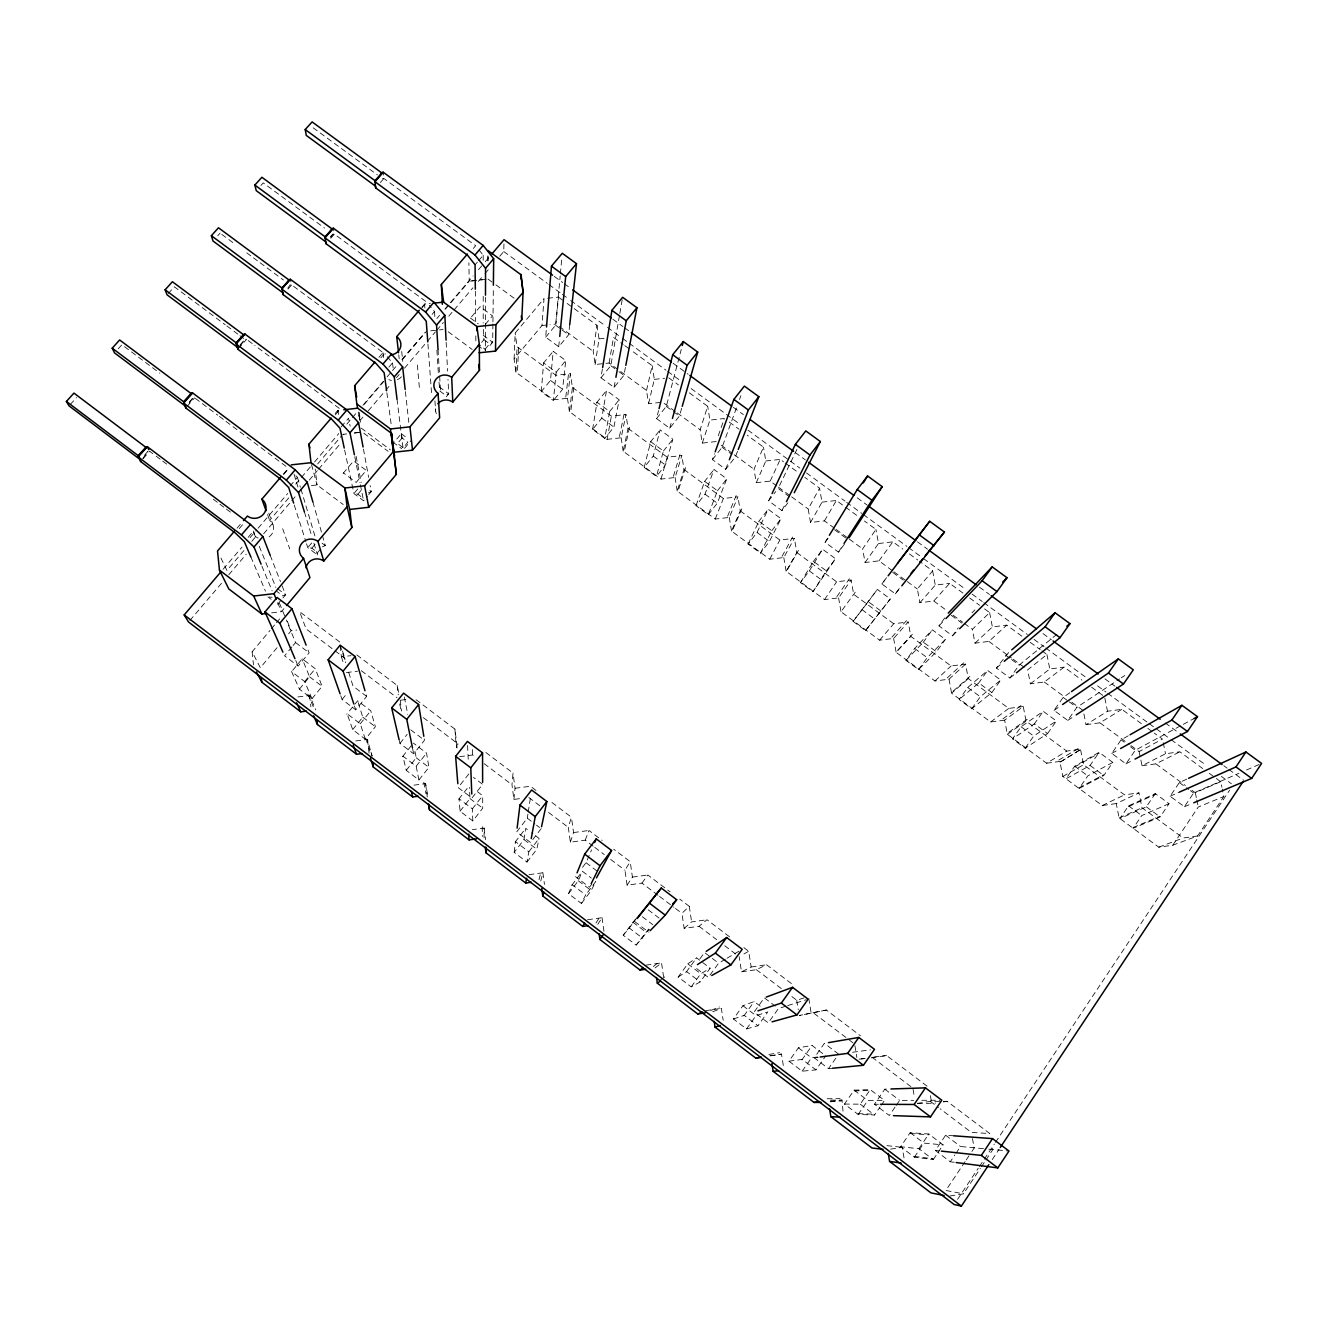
<?xml version="1.0" encoding="UTF-8"?>
<svg xmlns="http://www.w3.org/2000/svg" width="1328" height="1328" viewBox="0 0 1328 1328"><rect width="100%" height="100%" fill="white"/><g stroke="black" fill="none" stroke-linecap="round" stroke-linejoin="round"><path stroke-width="0.75" stroke-dasharray="5 3.75" d="M484.073 837.885L484.089 828.074L472.403 829.635M485.484 297.24L485.351 351.007L485.102 349.198L479.441 345.014M487.907 260.786L487.94 254.627M492.904 323.932L492.688 342.275L487.808 348.102M492.937 321.891L493.352 287.263M499.743 256.254L503.76 251.523L503.959 243.638M514.102 358.975L515.164 333.079L544.015 298.601L541.99 325.509L514.102 358.975L515.945 372.222L553.378 399.811L567.488 398.284L570.409 373.683L555.834 375.243L517.073 346.741L515.164 333.079M515.945 372.222L517.073 346.741M517.555 370.28L518.733 344.732M306.536 543.75L307.764 547.617L317.458 554.921L317.641 552.531L321.243 548.248M541.276 391.611L543.6 362.926L556.183 372.172L553.378 400.525L541.276 391.611L550.489 380.422L553.195 351.339L565.761 360.569L562.574 389.303L553.378 400.525M569.745 324.63L568.616 334.789L558.723 346.741L545.692 337.179L546.339 329.062M519.497 798.692L513.919 799.423L511.977 784.732L513.023 773.045L485.318 752.096M545.692 337.179L555.602 325.244L560.184 275.892M560.366 273.834L561.893 257.383M547.634 298.236L558.474 297.123L555.967 324.065L549.991 324.679M558.723 346.741L559.536 338.491M513.919 799.423L515.032 788.268L513.023 773.045M565.811 397.055L568.683 372.421M514.168 852.344L515.48 841.62L528.843 851.779L526.984 862.088L514.168 852.344L523.996 839.562L525.722 828.323L530.171 831.693M572.418 387.444L611.378 416.112L625.969 414.519L621.139 437.792L607.062 439.352L569.413 411.614L572.418 387.444L570.409 373.683M571.023 409.655L574.078 385.435M660.547 402.401L648.579 403.712L646.52 390.449L609.12 363.025L595.16 364.503L593.184 351.339L596.986 325.31L566.857 303.249M595.16 364.503L599.028 338.889L596.986 325.31M541.143 828.672L530.519 842.483L516.658 831.959L527.282 818.181L527.913 814.164M528.212 812.138L530.702 796.036M592.603 429.425L597.019 402.201L609.668 411.514L604.755 438.389L592.603 429.425L601.75 418.137L606.514 390.515L619.163 399.794L613.901 427.085L604.755 438.389M625.422 367.358L623.894 375.309L614.067 387.378L600.97 377.766L602.63 367.541M609.12 363.025L613.486 337.362L623.164 344.45M600.97 377.766L610.814 365.715L619.495 315.417M619.844 313.391L622.284 299.315M614.067 387.378L615.545 379.31M607.062 439.352L611.378 416.112M619.462 436.563L624.226 413.24M526.984 862.088L536.794 849.273L539.085 838.449L531.665 832.822M628.061 428.38L667.237 457.197L681.812 455.57L675.089 477.499L661.012 479.109L623.164 451.221L628.061 428.38L625.969 414.519M624.758 449.246L629.704 426.338M646.52 390.449L652.197 365.698L631.232 350.36M648.579 403.712L654.322 379.376L652.197 365.698M539.002 879.651L541.06 871.367M644.18 467.439L650.703 441.676L663.419 451.039L656.414 476.437L644.18 467.439L653.26 456.052L660.132 429.89L672.831 439.219L665.461 465.032L656.414 476.437M681.662 408.294L679.455 416.046L669.727 428.23L656.547 418.569L658.572 410.584M540.778 880.995L542.903 872.762L527.332 874.886M656.547 418.569L666.307 406.401L681.264 349.43M669.727 428.23L671.902 420.362M661.012 479.109L667.237 457.197M673.396 476.271L680.069 454.276M593.168 846.185L585.233 840.176L570.359 842.184L568.318 827.361L571.438 817.218L550.141 801.099M684.02 469.531L723.395 498.515L737.953 496.821L729.304 517.422L715.228 519.065L677.197 491.045L684.02 469.531L681.812 455.57M678.774 489.036L685.646 467.473M716.224 441.543L702.28 443.104L700.138 429.741L707.691 406.302L688.236 392.059M702.28 443.104L709.916 420.096L707.691 406.302M570.359 842.184L573.563 832.556L571.438 817.218M718.265 435.783L724.358 418.503L709.916 420.096M696.021 505.636L704.67 481.367L717.452 490.779L708.305 514.683L696.021 505.636L705.019 494.149L714.016 469.465L726.781 478.844L717.286 503.179L708.305 514.683M737.521 451.354L735.314 456.998L725.669 469.315L712.422 459.588L714.497 453.761M712.422 459.588L722.083 447.304L736.725 407.148M739.513 399.496L740.891 395.678M725.669 469.315L728.607 461.663M585.233 840.176L588.985 830.481L602.165 840.458M715.228 519.065L723.395 498.515M568.55 893.678L572.202 884.714L585.648 894.923L581.432 903.472L568.55 893.678L578.294 880.779L582.361 871.268L591.325 878.057M727.611 516.177L736.193 495.543M776.814 485.948L770.207 481.101L756.263 482.711L754.022 469.249L763.484 447.121L747.183 435.202M582.527 867.35L586.03 862.702L591.541 849.87M740.26 510.915L779.851 540.031L794.41 538.321L783.802 557.544L769.742 559.221L731.512 531.051L740.26 510.915L737.953 496.821M733.073 529.042L741.871 508.84M756.263 482.711L765.808 461.015L763.484 447.121M770.207 481.101L780.233 459.388L783.503 461.779M748.129 544.032L758.919 521.273L771.767 530.719L760.463 553.129L748.129 544.032L757.043 532.445L768.182 509.255L781.013 518.684L769.377 541.509L760.463 553.129M787.886 502.831L781.926 510.599L768.597 500.822L771.203 495.361M796.883 449.478L778.175 488.438L789.811 496.954M781.926 510.599L785.545 503.428M581.432 903.472L591.176 890.54L595.791 881.46L585.648 894.923M769.742 559.221L779.851 540.031M782.092 556.299L792.633 537.027M834.399 528.179L824.439 520.875L810.512 522.518L808.188 508.956L819.559 488.173L804.818 477.366M810.512 522.518L821.999 502.167L819.559 488.173M796.817 552.498L836.623 581.797L851.148 580.021L838.582 597.882L824.539 599.592L786.11 571.289L796.817 552.498L794.41 538.321M787.653 569.247L798.41 550.406M824.439 520.875L836.408 500.49L857.822 516.16M657.941 895.205L641.955 883.103L627.098 885.162L624.957 870.238L630.186 861.656L613.702 849.19M800.485 582.61L813.433 561.362L826.365 570.874L812.885 591.757L800.485 582.61L809.316 570.924L822.63 549.244L835.528 558.723L812.885 591.757M844.376 544.281L838.466 552.116L825.086 542.289L828.307 537.01M596.006 922.993L600.206 916.303M597.783 924.338L602.049 917.698L586.478 919.889M838.466 552.116L842.931 545.194M627.098 885.162L632.427 877.111L630.186 861.656M992.265 1159.56L999.121 1149.218M1197.59 835.976L1183.132 838.001L1141.997 807.756L1138.959 792.882L1116.234 803.589L1119.139 817.965L1158.796 847.181L1172.773 845.222L1197.59 835.976L1223.868 796.468L1222.291 789.081M957.588 1199.333L978.238 1168.258M979.4 1166.532L994.323 1144.089M995.469 1142.362L1229.628 790.16M949.885 1195.997L963.431 1193.822L980.313 1168.424M981.442 1166.731L984.812 1161.651M985.94 1159.958L992.697 1149.799L991.966 1145.732M1172.773 845.222L1198.288 807.009L1223.868 796.468M965.107 1161.618L945.851 1190.469L963.431 1193.822M966.236 1159.925L970.768 1153.136M971.897 1151.442L974.171 1148.056L972.079 1136.32M1186.734 779.154L1179.33 782.557L1170.117 796.236L1184.41 806.727L1193.59 793.015L1238.924 773.294M953.77 1135.805L945.619 1135.224L935.36 1150.463L950.267 1161.784L954.815 1154.995M955.961 1153.302L960.509 1146.512L986.754 1148.969M1169.038 803.689L1141.731 815.575L1133.116 828.34L1160.124 816.952L1169.038 803.689L1155.294 793.596L1128.551 805.864L1119.902 818.596L1146.346 806.826L1155.294 793.596M933.235 1159.61L943.129 1144.885L928.803 1134.012L910.161 1132.668L900.616 1146.728L914.361 1157.186L933.235 1159.61L918.876 1148.703L900.616 1146.728M918.876 1148.703L928.803 1134.012M914.361 1157.186L923.89 1143.093L943.129 1144.885M824.539 599.592L836.623 581.797M895.039 1107.104L889.295 1115.503L874.455 1104.249L884.83 1089.159L888.897 1089.026M896.184 1105.427L899.637 1100.381L913.681 1100.331M892.316 570.642L878.97 560.848L865.059 562.524L862.636 548.862L875.949 529.424L864.412 520.991M881.194 1105.294L884.514 1100.431L870.255 1089.624L854.12 1090.139L844.492 1104.066L858.154 1114.458L874.521 1115.005L880.082 1106.905M1128.252 735.795L1121.098 739.845L1111.768 753.408L1125.978 763.832L1135.274 750.254L1181.505 725.304M858.154 1114.458L867.782 1100.497L884.514 1100.431M1112.798 762.388L1087.798 775.884L1079.083 788.517L1103.784 775.519L1112.798 762.388L1099.119 752.329L1074.667 766.223L1065.936 778.839L1090.072 765.443L1099.119 752.329M844.492 1104.066L860.245 1104.166L870.255 1089.624M1116.234 803.589L1102.24 805.515L1062.798 776.448L1059.993 762.189L1081.241 749.141L1066.766 751.084L1046.58 763.218L1007.354 734.301L1004.649 720.158L1023.257 706.513L1026.079 721.154L1066.766 751.084M843.014 1111.171L842.018 1100.065L828.971 1100.132M1059.993 762.189L1081.241 749.141M1069.853 692.718L1063.164 697.383L1054.05 710.38L1067.729 720.423L1076.825 707.392L1119.604 678.94M838.632 1054.15L824.389 1043.343L814.247 1057.818L828.523 1068.642L836.391 1057.37M836.872 596.621L849.372 578.726M1047.593 733.571L1056.407 720.971L1043.244 711.293L1021.066 726.765L1012.534 738.866L1025.199 748.195L1047.593 733.571L1034.396 723.86L1012.534 738.866M822.729 1053.569L812.055 1045.468L798.377 1047.825L788.965 1061.188L802.129 1071.198L816.006 1069.853L825.767 1055.876M1034.097 724.308L1043.244 711.293M801.913 1059.91L812.055 1045.468M1025.199 748.195L1033.699 736.061L1056.407 720.971M802.129 1071.198L811.524 1057.802L817.633 1056.972M865.059 562.524L878.489 543.534L875.949 529.424M991.85 692.569L1000.764 680.085L987.65 670.457L967.73 687.506L959.131 699.507L971.714 708.787L991.85 692.569L978.736 682.924L959.131 699.507M746.519 1028.934L757.939 1025.764L767.8 1011.919L755.997 1015.654L746.519 1028.934L733.421 1018.974L742.916 1005.728L754.155 1001.561L760.214 1006.159M1008.649 652.496L996.349 668.017L1009.944 677.994L1019.14 665.096L1057.254 634.004M240.219 345.961L244.916 339.404L246.576 339.321L239.106 347.82M287.761 288.176L290.068 284.956L291.679 284.906L290.367 279.278M330.556 237.347L332.83 234.16L334.407 234.143L426.736 302.137L421.989 307.681M743.929 1015.854L754.155 1001.561M971.714 708.787L980.313 696.768L1000.764 680.085M142.694 458.625L147.889 451.371L144.188 455.587M189.306 402.948L192.892 397.952L194.602 397.852L217.726 415.199M978.421 683.356L987.65 670.457M641.955 883.103L647.832 874.986L670.142 891.868M699.59 960.177L696.586 957.903L687.755 963.862L678.176 976.993L691.191 986.887L700.188 981.907L710.148 968.195L701.101 961.323M944.756 617.902L938.946 625.87L952.475 635.813L958.285 627.829M725.354 959.214L718.614 963.198L708.305 977.408L694.195 966.701M918.511 669.578L927.176 657.659L945.387 639.415L932.356 629.837L914.66 648.446L905.978 660.348L918.511 669.578L936.406 651.799L945.387 639.415M691.191 986.887L700.769 973.723L710.148 968.195M1023.257 706.513L1008.765 708.405L968.295 678.641L965.572 664.133L951.064 665.975L910.825 636.378L908.203 621.969L893.644 638.419L879.617 640.179L840.989 611.727L855.249 592.205M878.97 560.848L892.881 541.807L902.824 549.095M923.026 642.619L932.356 629.837M686.244 972.063L696.586 957.903M699.939 958.816L704.537 952.508L710.795 957.256M865.557 630.568L890.308 598.961L877.343 589.433L853.091 621.388L865.557 630.568L890.308 598.961M886.556 577.647L881.858 583.971L895.321 593.848L900.002 587.524M635.465 919.109L623.214 935.227L636.178 945.071L648.628 929.102M636.178 945.071L649.458 929.235M867.931 602.099L877.343 589.433M628.891 928.504L638.204 915.971M826.365 570.874L835.528 558.723M591.79 884.116L589.449 887.204L575.505 876.629M571.853 885.178L582.361 871.268M825.086 542.289L829.817 536.031M813.118 561.794L822.63 549.244M528.843 851.779L539.085 838.449M771.767 530.719L781.013 518.684M853.091 621.388L868.246 601.667L881.244 611.229M881.858 583.971L886.888 577.448M768.597 500.822L775.784 491.526M758.587 521.688L768.182 509.255M515.115 842.085L525.722 828.323M472.818 820.92L472.353 808.868L459.056 798.775L460.052 811.225L472.818 820.92L482.711 808.221L482.678 795.671L475.291 790.077M460.052 811.225L469.979 798.56L469.481 787.438M717.452 490.779L726.781 478.844M472.353 808.868L482.678 795.671M468.867 773.909L458.143 787.554L471.938 798.028L482.645 784.35L473.465 777.395M704.338 481.782L714.016 469.465M458.691 799.24L469.398 785.595M418.918 779.968L416.162 766.206L402.932 756.163L406.235 770.323L418.918 779.968L428.911 767.385L426.57 753.125L413.357 743.099M406.235 770.323L416.228 757.773L414.436 748.594M663.419 451.039L672.831 439.219M416.162 766.206L426.57 753.125M650.371 442.091L660.132 429.89M402.567 756.611L412.211 744.543M399.031 739.447L399.96 743.398L413.672 753.806L424.462 740.26L423.815 736.293M399.96 743.398L407.165 734.384M365.316 739.215L360.27 723.76L347.123 713.767L352.7 729.62L365.316 739.215L375.376 726.748L370.778 710.795L357.63 700.835L346.741 714.232M609.668 411.514L619.163 399.794M352.7 729.62L362.776 717.186L357.63 700.835M360.27 723.76L370.778 710.795M895.321 593.848L900.517 587.441M596.67 402.616L606.514 390.515M340.765 695.706L342.093 699.491L355.738 709.833L366.628 696.42L365.532 692.618M342.093 699.491L346.94 693.531M311.98 698.694L304.693 681.546L291.596 671.619L299.431 689.149L311.98 698.694L322.123 686.327L315.267 668.714L302.203 658.804L291.23 672.068M556.183 372.172L565.761 360.569M304.693 681.546L315.267 668.714M299.431 689.149L309.59 676.815L302.203 658.804M291.894 646.985L284.557 655.816L298.119 666.108L309.109 652.828L306.868 647.085M543.268 363.324L553.195 351.339M277.037 647.699L260.338 667.752L252.137 651.799L270.065 630.368M288.608 633.805L291.181 630.717L296.775 630.053M293.123 645.508L295.563 642.569L286.333 620.027M344.633 449.993L353.929 493.568L363.573 500.789L367.424 496.191M368.703 494.663L371.276 491.609L370.147 485.517M277.668 604.257L281.652 599.509M282.964 597.932L285.62 594.778L281.221 583.523M271.626 612.855L281.403 611.693L285.288 607.045M271.344 628.825L275.195 624.243M276.473 622.699L281.602 616.574M623.214 935.227L629.24 928.023L642.769 938.298M311.682 542.969L307.764 547.617L311.831 548.165L317.641 552.531M357.78 488.986L353.929 493.568L357.863 494.215L363.64 498.548M481.682 342.342L483.94 339.669L483.226 325.045M402.118 437.974L397.487 443.502L403.214 447.768L407.845 442.241L402.118 437.974L401.255 433.725L393.686 442.722L401.67 448.665M311.831 548.165L316.628 542.455M357.863 494.215L362.577 488.604M485.102 349.198L489.6 343.836L492.688 342.275L483.226 335.303M446.225 396.823L448.715 393.868L448.001 379.393M404.525 448.349L410.817 440.846M485.301 324.397L492.539 315.832L480.105 306.685L470.112 318.488M343.122 473.382L353.63 460.965L366.296 470.411L356.153 482.446L343.471 472.951M962.983 593.118L949.669 583.357L933.783 601.036L919.872 602.746L917.349 588.985L932.638 570.907L919.391 561.213M289.969 486.131L297.439 477.366L294.55 474.395M341.213 426.786L348.55 418.187L350.144 426.222M248.187 537.309L253.25 531.366L256.271 538.853M223.17 569.197L241.978 547.136M250.046 537.674L256.769 529.789M258.113 528.212L287.678 493.535M295.729 484.073L313.209 463.572M314.553 461.995L338.74 433.609M346.807 424.147L357.564 411.547M362.942 405.239L385.784 378.43M387.129 376.853L391.162 372.122M392.507 370.545L396.541 365.814M401.903 359.506L424.761 332.714M436.846 318.521L439.535 315.367M444.913 309.059L448.947 304.328M450.292 302.751L473.133 275.958M478.512 269.65L483.89 263.342M485.235 261.765L489.268 257.034M364.304 404.31L383.842 381.402M402.367 359.656L426.603 331.236M445.411 309.142L469.216 281.204L468.9 262.778M243.937 550.506L226.939 570.476L220.946 558.075M251.789 541.293L255.723 536.678L253.449 531.067M269.119 536.811A11.006 10.375 -10 0 0 269.65 520.327L288.94 497.668M317.658 463.937L341.495 435.933M189.904 620.458L222.091 582.627M228.798 574.742L246.244 554.241M263.674 533.74L290.5 502.216M291.845 500.639L297.206 494.331M309.275 480.138L317.326 470.676M318.67 469.099L340.134 443.884M360.253 420.229L362.926 417.075M368.304 410.767L384.39 391.843M385.734 390.266L391.096 383.958M396.458 377.667L399.147 374.513M404.509 368.205L425.973 342.973M427.317 341.396L435.368 331.934M436.696 330.357L443.403 322.472M448.781 316.164L452.798 311.433M454.143 309.856L472.917 287.794M478.279 281.486L483.641 275.178M484.986 273.601L489.019 268.87M237.015 528.212L242.211 522.136M283.229 474.212L288.574 467.971M335.154 413.523L337.777 410.452L341.761 410.003M283.794 474.328L288.79 468.469M335.303 414.834L340.234 409.09L254.793 345.446M239.239 528.61L244.335 522.651M432.164 314.321L434.522 311.549L429.326 305.274M475.075 264.77L477.383 262.064M478.545 260.703L483.193 255.275L478.18 248.884M388.938 367.092L392.524 362.893L387.178 356.717M378.945 357.348L382.995 352.634A11.039 10.242 1.4 0 0 385.469 354.012M421.939 307.166L424.595 304.062L430.338 303.481M473.349 248.419L475.673 245.68L383.892 178.483L382.348 178.483M380.87 357.863L384.489 353.63L293.339 286.134M879.617 640.179L893.694 623.762L908.203 621.969M919.872 602.746L935.277 585.117L949.669 583.357M330.821 238.243L334.407 234.143L333.394 228.217M380.356 182.517L383.892 178.483L383.211 172.225M288.027 289.072L291.679 284.906M186.999 406.501L194.602 397.852M143.192 458.575L149.632 451.254L154.529 454.94M891.918 637.158L906.426 620.657M189.257 402.085L192.892 397.952M240.136 344.815L244.916 339.404L239.986 335.735M330.523 236.782L332.83 234.16M260.919 185.488L263.243 182.899L324.547 228.067M217.742 235.753L220.116 233.13M118.225 348.816L121.91 344.732L159.875 373.201M168.291 293.505L174.333 286.815L225.212 324.729M70.284 404.492L76.526 397.553M897.662 650.305L912.386 634.236M965.572 664.133L949.005 679.189L934.978 680.982L896.151 652.363L910.825 636.378M905.978 660.348L923.342 642.188L936.406 651.799M938.946 625.87L944.523 620.06M971.98 612.789L974.901 609.867M952.475 635.813L958.218 630.103M1021.813 636.162L1006.74 625.139L988.879 641.424L974.984 643.167L972.362 629.323L989.626 612.606L981.309 606.514M729.454 936.721L707.011 919.74L699.009 926.28L684.152 928.372L681.911 913.332L689.282 906.327L679.704 899.089M974.984 643.167L992.381 626.932L1006.74 625.139M934.978 680.982L951.064 665.975M947.279 677.911L963.779 662.805M953.106 691.141L969.855 676.483M1004.649 720.158L990.638 721.984L951.595 693.233L968.295 678.641M684.152 928.372L691.622 921.914L707.011 919.74M996.349 668.017L1002.64 662.689M1009.944 677.994L1014.791 674.093M653.31 966.568L659.667 961.489M1041.916 650.869L1046.929 654.538L1027.656 669.86L1030.379 683.82L1044.256 682.028L1064.143 667.137L1081.922 680.135M655.102 967.929L661.527 962.9L663.552 976.744M1030.379 683.82L1049.784 668.98L1064.143 667.137M990.638 721.984L1008.765 708.405M1002.906 718.88L1021.448 705.201M1008.832 732.193L1027.623 718.979M1007.354 734.301L1026.079 721.154M660.647 979.749L665.594 976.346M1054.05 710.38L1060.856 705.716M1121.313 677.795L1124.75 675.52M1067.729 720.423L1074.485 716.008M678.176 976.993L686.593 971.581L700.188 981.907M1071.862 702.263L1083.233 710.596L1086.055 724.673L1107.502 711.244L1121.845 709.351L1141.35 723.627M1086.055 724.673L1099.933 722.83L1121.845 709.351M1058.831 760.048L1079.432 747.813M727.047 958.218L740.526 950.267M743.929 953.969L748.693 951.263L751.15 966.983L741.522 971.83L739.165 956.675M1074.817 766.937L1099.269 753.076M1062.798 776.448L1083.582 764.762L1124.484 794.858L1138.959 792.882M1111.768 753.408L1118.84 749.49M1183.281 724.341L1193.955 718.597M1130.941 745.572L1139.109 751.565L1162.465 739.082L1154.347 733.139M1078.95 787.803L1103.634 774.772M1125.978 763.832L1133.216 760.031M1139.109 751.565L1142.03 765.741L1165.536 753.74L1179.862 751.797L1202.736 768.547M1142.03 765.741L1155.891 763.866L1179.862 751.797M741.522 971.83L756.362 969.689L766.538 964.759L792.335 984.264M1102.24 805.515L1124.484 794.858M1128.684 806.594L1155.443 794.343M368.354 492.92L371.276 491.609L368.055 489.202M1119.139 817.965L1141.997 807.756M1170.117 796.236L1179.53 792.052M1246.494 770.008L1259.708 764.247M1191.996 790.326L1195.283 792.733L1220.698 781.694L1221.893 787.238M322.438 546.821L325.294 545.592L322.472 535.699M1132.967 827.61L1159.958 816.205M1184.41 806.727L1191.88 803.573M710.945 1010.392L719.477 1006.939M712.738 1011.753L721.353 1008.367L723.179 1020.319M1158.796 847.181L1183.132 838.001M733.421 1018.974L744.261 1015.372L757.939 1025.764M791.903 996.581L796.75 1000.25L806.494 997.079M785.877 1006.192L778.457 1008.533L768.248 1022.892L754.055 1012.135L764.297 997.809L775.303 1006.159M787.736 1005.595L806.279 999.718M826.398 1010.027L799.207 1015.522L826.398 1010.027L860.444 1035.774M768.879 1054.449L779.636 1052.656M770.688 1055.826L781.511 1054.083L783.736 1068.16M890.59 1149.135L902.21 1147.309L904.302 1159.56M917.366 1103.352L930.33 1101.344L941.535 1101.327M917.565 1103.634L935.626 1103.103M943.295 1101.925L947.13 1101.327L989.775 1133.564L971.382 1132.419L940.174 1108.814M830.382 1101.858L842.018 1100.065M859.05 1059.18L864.611 1058.333M871.234 1057.868L886.589 1055.544L928.986 1087.599M769.875 1055.826L781.511 1054.083M705.815 1010.641L721.353 1008.367M751.15 966.983L766.538 964.759M645.972 965.141L661.527 962.9M632.427 877.111L647.832 874.986M1046.58 763.218L1060.591 761.342M573.563 832.556L588.985 830.481M852.576 1052.274L870.504 1049.85M788.965 1061.188L802.261 1059.412L816.006 1069.853M814.247 1057.818L818.181 1057.287M413.921 785.163L425.607 783.636L427.682 795.007M515.032 788.268L530.47 786.242L538.653 792.434M459.637 756.678L472.668 754.985L475.955 757.475M355.755 740.924L367.458 739.447L372.023 756.03M457.098 747.847L456.832 744.211L460.683 743.713M400.89 700.155L408.609 699.192M354.443 432.945L362.195 431.982M297.92 696.951L309.64 695.49L315.815 709.932M340.117 645.69L341.396 656.845L351.057 655.65M346.409 672.566L357.597 671.188M878.489 543.534L892.881 541.807M486.098 279.262L478.595 280.125L482.23 279.826M821.999 502.167L836.408 500.49M873.841 1057.005L886.589 1055.544M354.344 433.061L362.046 432.181M765.808 461.015L780.233 459.388M861.208 1058.997L865.225 1058.549M311.366 485.583L317.11 484.952L343.222 504.524M654.322 379.376L664.647 378.264M430.72 330.805L443.071 329.527M541.99 325.509L547.983 324.879M599.028 338.889L604.439 338.308M828.523 1068.642L832.623 1068.243M854.253 1090.919L870.404 1090.437M827.145 1098.754L840.126 1098.638M921.715 1100.298L939.776 1100.231M830.183 1101.078L841.354 1101.045M943.395 1101.327L947.13 1101.327M874.455 1104.249L878.422 1104.282M858.037 1113.677L874.388 1114.192M910.294 1133.465L928.936 1134.842M988.779 1149.152L1008.981 1151.044M269.318 597.019L272.124 597.301M935.36 1150.463L939.361 1150.895M886.921 1145.649L902.21 1147.309M914.228 1156.389L933.086 1158.78M950.267 1161.784L954.234 1162.299M554.257 276.39L562.64 282.499M564.3 283.727L571.007 288.624M612.839 319.201L622.882 326.555M624.558 327.767L629.588 331.436M673.097 363.241L688.17 374.264M733.355 407.298L743.398 414.635M795.289 452.549L805.332 459.886M857.224 497.817L867.267 505.155M917.482 541.857L927.525 549.194M979.417 587.125L989.46 594.463M1043.011 633.605L1051.394 639.731M1104.946 678.874L1114.989 686.211M1165.204 722.913L1178.6 732.707M1223.785 765.741L1227.138 768.182M1228.815 769.41L1243.871 780.416M503.76 251.523L547.252 283.345M548.929 284.557L560.648 293.123M562.308 294.351L568.998 299.248M570.675 300.477L605.8 326.157M607.477 327.385L620.857 337.179M622.533 338.391L627.546 342.076M629.223 343.288L666.025 370.213M667.702 371.425L681.081 381.219M691.108 388.556L739.613 424.047M747.979 430.156L799.838 468.087M806.528 472.984L845.006 501.121M846.666 502.349L861.723 513.355M863.399 514.583L906.891 546.389M908.568 547.617L921.947 557.411M923.624 558.64L965.439 589.217M972.129 594.114L982.156 601.451M983.832 602.68L1027.324 634.485M1034.014 639.382L1044.057 646.719M1045.734 647.948L1085.872 677.313M1097.575 685.879L1105.942 692.004M1107.618 693.216L1147.757 722.581M1149.434 723.81L1169.503 738.484M1171.18 739.713L1206.305 765.409M1221.362 776.415L1231.405 783.769M558.474 297.123L565.18 302.02M624.774 345.629L629.605 349.164M668.764 377.833L678.492 384.937M729.238 422.072L739.015 429.226M785.147 462.974L798.261 472.569M909.448 553.942L917.731 560.001M969.656 597.982L979.632 605.302M1030.196 642.287L1040.239 649.641M1091.616 687.24L1104.547 696.702L1107.502 711.244M1147.84 728.375L1152.721 731.944M1209.26 773.328L1220.698 781.694M313.159 127.82L377.401 174.864M559.204 326.439L593.184 351.339M664.166 403.38L675.62 411.763M677.247 412.975L700.138 429.741M721.154 445.162L732.658 453.595M734.301 454.79L754.022 469.249M778.457 487.16L790.011 495.643M791.671 496.855L808.188 508.956M836.059 529.391L847.679 537.923M849.339 539.135L862.636 548.862M893.993 571.853L905.663 580.419M907.339 581.647L917.349 588.985M933.783 601.036L946.648 610.465M953.072 615.179L962.717 622.251M964.327 623.43L972.362 629.323M988.879 641.424L1011.488 658.007M1013.115 659.186L1024.419 667.486M1044.256 682.028L1065.371 697.499M1099.933 722.83L1129.315 744.377M1155.891 763.866L1185.423 785.512M555.602 325.244L560.482 328.829M562.109 330.025L568.616 334.789M610.814 365.715L617.354 370.512M618.981 371.707L623.894 375.309M666.307 406.401L679.455 416.046M722.083 447.304L732.01 454.574M834.565 529.772L847.928 539.566M892.748 572.434L903.189 580.087M951.246 615.329L961.754 623.031M1005.545 655.136L1010.077 658.456M1011.587 659.568L1019.14 665.096M1063.164 697.383L1067.712 700.719M1069.239 701.831L1076.825 707.392M1121.098 739.845L1124.252 742.169M1130.543 746.784L1135.274 750.254M1179.33 782.557L1188.842 789.529M1190.436 790.691L1193.59 793.015M487.974 279.046L494.331 283.711M495.925 284.873L514.998 298.866M1090.072 765.443L1103.784 775.519M1146.346 806.826L1160.124 816.952M893.694 623.762L853.672 594.33L851.148 580.021M470.461 318.089L478.229 323.816M550.489 380.422L562.574 389.303M601.75 418.137L613.901 427.085M653.26 456.052L665.461 465.032M705.019 494.149L717.286 503.179M757.043 532.445L769.377 541.509M809.316 570.924L821.717 580.037M861.872 609.585L874.322 618.748M914.66 648.446L927.176 657.659M967.73 687.506L980.313 696.768M1021.066 726.765L1033.699 736.061M1074.667 766.223L1087.798 775.884M1128.551 805.864L1141.731 815.575M483.94 339.669L489.6 343.836M477.466 345.197L483.774 349.845M448.217 331.768L472.22 349.48M439.186 386.813L448.715 393.868L445.693 395.346L439.983 391.129L438.821 380.721M221.776 234.375L233.446 243.007M246.759 252.868L251.756 256.57M253.432 257.815L258.429 261.516M260.089 262.745L283.412 280.009M401.255 433.725L407.63 438.472M248.22 340.549L253.15 344.218M226.856 325.941L238.343 334.507M361.199 428.114L390.399 449.86M363.822 433.194L388.125 451.304M219.386 416.428L224.349 420.146M225.992 421.391L287.147 467.224M322.057 543.169L325.294 545.592M156.156 456.168L161.053 459.87M162.697 461.098L167.594 464.783M213.31 499.262L218.207 502.947M219.85 504.192L224.747 507.877M226.374 509.105L231.271 512.807M277.502 588.653L285.62 594.778L282.831 595.907L276.988 591.508M339.702 641.972L299.63 611.677L306.104 628.924L344.782 658.19L345.247 662.29M356.867 654.953L397.155 685.414L399.064 694.627M416.029 699.69L454.923 729.105L456.832 744.211M743.879 947.628L748.693 951.263M267.924 596.87L271.178 599.326M361.332 670.723L396.972 697.698M423.366 717.668L455.936 742.319L456.633 747.797M484.139 763.666L511.977 784.732M528.793 797.464L540.33 806.179M548.547 812.421L568.318 827.361M594.761 847.38L604.29 854.601M610.648 859.415L624.957 870.238M659.535 896.417L673.91 907.29M675.52 908.501L681.911 913.332M699.009 926.28L716.672 939.66M724.706 945.735L735.961 954.251M756.362 969.689L782.209 989.244M814.031 1013.33L854.634 1044.057L856.875 1057.536M872.015 1057.221L912.851 1088.113L914.527 1097.808M930.33 1101.344L938.531 1107.569M295.563 642.569L309.109 652.828M366.628 696.42L353.016 686.111L348.119 670.507M410.784 729.885L424.462 740.26M527.282 818.181L534.985 824.007M536.512 825.186L539.6 827.51M586.03 862.702L598.413 872.098M648.23 909.846L659.12 918.096M712.356 958.451L718.614 963.198M884.83 1089.159L899.637 1100.381M945.619 1135.224L960.509 1146.512M642.32 916.735L652.812 924.703M634.684 921.532L648.711 932.173M309.59 676.815L322.123 686.327M362.776 717.186L375.376 726.748M416.228 757.773L428.911 767.385M469.979 798.56L482.711 808.221M523.996 839.562L536.794 849.273M578.294 880.779L591.176 890.54M632.892 922.213L645.823 932.024M687.755 963.862L700.769 973.723M742.916 1005.728L755.997 1015.654M798.377 1047.825L811.524 1057.802M854.12 1090.139L867.782 1100.497M910.161 1132.668L923.89 1143.093M860.245 1104.166L874.521 1115.005M307.847 694.129L314.089 708.621M250.876 556.963L265.484 591.176M295.746 660.514L298.119 666.108M261.882 566.093L272.157 590.894M277.668 602.68L281.403 611.693M279.411 603.128L285.57 618.151M287.28 621.172L291.181 630.717M259.275 546.323L275.875 587.424M270.215 555.353L280.49 581.631M267.526 514.567L269.65 520.327M268.787 513.172L272.97 524.626M282.665 528.71L289.736 548.879M354.476 705.965L355.738 709.833M365.648 738.069L369.865 751.034M371.043 752.378L372.189 755.931M341.396 656.845L343.902 664.697M294.252 505.022L305.921 541.807M340.151 645.176L345.662 662.722M342.524 650.986L344.782 658.19M304.427 512.01L311.532 535.416M313.906 543.218L317.458 554.921M294.036 474.113L297.953 487.094M297.439 477.366L300.36 487.193M300.958 489.169L315.018 536.346M312.893 502.017L321.907 533.707M311.516 464.568L317.043 484.986L315.234 469.033M1195.283 792.733L1196.412 798.095M1196.794 799.871L1198.288 807.009M337.777 410.452L338.607 414.452M399.695 703.956L401.205 711.061M1163.228 742.75L1165.536 753.74M354.792 456.766L359.988 482.778M360.386 484.77L363.573 500.789M412.444 747.714L413.672 753.806M1080.643 750.021L1083.582 764.762M1046.929 654.538L1049.784 668.98M356.087 456.317L361.233 482.396M404.343 697.017L407.746 714.414M989.626 612.606L992.381 626.932M359.938 420.096L358.809 414.153L359.855 420.196M932.638 570.907L935.277 585.117M423.798 782.242L425.939 793.663M949.005 679.189L951.595 693.233M363.44 449.03L368.653 477.416M358.278 412.012L359.739 420.063M893.644 638.419L896.151 652.363M930.38 1095.65L931.791 1103.701M838.582 597.882L840.989 611.727M783.802 557.544L786.11 571.289M808.769 998.424L811.026 1012.285M729.304 517.422L731.512 531.051M796.75 1000.25L798.277 1009.795M675.089 477.499L677.197 491.045M621.139 437.792L623.164 451.221M689.282 906.327L691.622 921.914M567.488 398.284L569.413 411.614M602.049 917.698L603.974 931.443M386.863 392.723L391.511 426.72M542.903 872.762L544.463 884.431M382.995 352.634L383.792 358.56M484.089 828.074L485.583 839.645M392.524 362.893L393.52 370.977M397.022 399.18L403.015 447.818M425.607 783.636L427.251 797.032M400.209 700.138L401.521 711.011M397.155 685.414L398.284 694.776M359.324 412.394L360.502 422.221M367.458 739.447L369.217 754.636M398.765 354.759L399.213 358.776M401.687 351.472L402.766 361.465M405.405 391.611L408.792 422.387M309.64 695.49L310.868 706.811M252.137 651.799L253.482 664.88M417.341 364.951L419.615 390.233M454.923 729.105L455.936 742.319M424.595 304.062L424.877 307.947M427.931 343.985L431.733 395.678M434.92 400.857L435.634 411.099M434.522 311.549L435.02 319.699M436.912 350.21L438.306 372.587M438.041 349.613L439.518 374.131M439.651 376.173L440.63 392.524M446.158 342.209L447.586 371.143M467.589 745.489L468.319 761.724M472.502 749.523L472.668 754.985M475.341 291.197L475.656 321.675M475.789 335.901L475.872 344.035M482.263 826.68L482.313 836.54M487.957 256.636L487.957 260.72M483.193 255.275L483.193 261.433M483.209 296.31L483.226 322.986M401.421 376.754A10.657 9.927 1.1 0 1 396.989 379.825M391.511 380.389A10.657 9.927 1.1 0 1 388.838 379.675M436.331 413.639A10.657 10.01 3.2 0 1 436.414 405.986M258.163 538.072A11.006 10.375 -10 0 1 255.723 536.678M346.691 433.907L342.823 434.389L346.658 433.941M476.719 280.341L469.216 281.204L476.652 280.407"/><path stroke-width="1.5" d="M438.041 349.613L436.547 325.078L425.591 312.03L324.945 237.828L331.9 228.831L333.394 228.217L433.941 302.253L444.847 315.35L446.059 340.151M485.484 295.181L485.55 268.289L474.976 254.993L374.911 181.687L381.717 172.856L383.211 172.225L483.176 245.398L493.684 258.728L493.369 285.221M531.383 882.273L525.755 883.054L485.982 852.792L486.031 847.214M479.076 352.8L495.493 351.09L495.925 324.646L523.083 292.376L521.041 274.431L520.858 278.432M397.022 399.18L394.267 376.886L382.962 364.055L281.768 289.056L288.873 279.893L290.367 279.278L391.445 354.128L402.683 366.993L405.173 389.569M363.059 446.988L358.577 422.653L346.94 409.987L244.916 334.025L243.422 334.623L236.201 342.807L237.861 349.247L331.618 419.15L340.001 428.214L344.218 448.017M520.725 278.581L520.875 274.63L487.957 250.527M495.493 351.09L521.738 319.766L523.083 292.376L520.875 274.63M270.215 555.353L262.894 536.562L250.444 524.427L147.259 446.64L145.765 447.237L138.295 455.703L140.619 461.513L235.421 533.076L244.385 541.758L250.876 556.963M546.505 327.037L551.452 266.164L562.275 253.283L576.501 263.658L569.745 324.63M559.752 336.432L565.695 276.573L576.501 263.658M517.123 828.124L519.945 805.083L531.632 789.994L546.854 801.514L541.542 826.746M602.63 367.541L611.909 310.32L622.633 297.306L636.942 307.731L625.803 365.366M531.25 838.516L535.201 816.637L546.854 801.514M615.91 377.301L626.235 320.778L636.942 307.731M525.755 883.054L526.701 878.157M659.07 408.592L672.715 354.725L683.322 341.578L697.715 352.069L682.227 406.351M682.293 345.512L683.322 341.578M672.449 418.403L687.124 365.266L697.715 352.069M588.404 925.649L582.776 926.446L542.787 896.018L543.882 892.167M715.194 451.819L733.869 399.413L744.377 386.116L758.852 396.674L738.252 449.462M729.338 459.737L748.361 410.003L758.852 396.674M577.033 872.878L584.685 854.12L596.239 838.864L611.561 850.468L596.455 877.908M594.678 842.533L596.239 838.864M772.066 493.535L795.389 444.349L805.797 430.919L820.355 441.543L794.26 492.705M591.209 883.635L600.024 865.74L611.561 850.468M786.442 501.635L809.964 455.006L820.355 441.543M582.776 926.446L584.635 923.159M829.369 535.25L857.257 489.551L867.566 475.972L882.207 486.662L849.04 537.873M863.3 482.927L867.566 475.972M844.044 543.467L871.932 500.258L882.207 486.662M220.481 572.351L184.194 614.93L188.559 622.035L954.135 1204.513L961.372 1206.09L988.829 1164.722M1000.266 1147.492L1242.726 782.142M1193.756 802.793L1251.69 778.391L1261.6 763.417L1245.913 751.98L1188.577 778.308M956.226 1162.548L997.826 1167.893L1008.981 1151.044L992.531 1138.611L953.77 1135.805M1179.53 792.052L1235.97 766.92L1245.913 751.98M941.353 1151.11L981.342 1155.41L992.531 1138.611M1135.025 759.085L1187.481 731.479L1197.507 716.672L1181.92 705.301L1130.045 734.766M893.412 1115.653L930.496 1116.881L941.784 1100.215L925.45 1087.864L890.922 1088.96M880.414 1104.282L914.129 1104.481L925.45 1087.864M1120.616 748.511L1171.86 720.075L1181.92 705.301M1076.178 714.896L1123.471 684.003L1133.299 669.827L1118.309 658.887L1071.513 691.556M832.623 1068.243L863.432 1065.272L874.488 1049.319L858.768 1037.434L828.44 1042.646M1062.549 704.537L1108.448 673.03L1118.309 658.887M820.156 1057.022L847.696 1053.353L858.768 1037.434M1016.418 672.798L1060.026 637.672L1069.97 623.629L1055.063 612.756L1011.737 649.84M772.066 1021.83L796.966 1014.924L808.138 999.137L792.534 987.335L766.173 997.112M1004.217 661.361L1045.103 626.766L1055.063 612.756M757.956 1010.84L781.329 1003.072L792.534 987.335M645.723 969.274L640.113 970.087L599.891 939.477L603.161 934.912M711.775 975.482L730.915 964.892L742.203 949.271L726.698 937.535L706.247 951.363M959.646 628.675L996.963 591.591L1007.006 577.713L992.199 566.89L948.242 613.121M945.918 618.599L982.122 580.751L992.199 566.89M697.449 964.609L715.36 953.106L726.698 937.535M650.089 930.762L665.262 915.158L676.682 899.703L661.261 888.05L638.154 916.851M901.812 585.831L944.424 532.047L929.7 521.306L897.446 563.271M888.133 575.804L929.7 521.306M637.208 918.528L661.261 888.05M471.772 793.995L470.776 767.833L482.545 752.876L467.406 741.422L455.62 756.346L457.828 783.653M412.444 747.714L406.75 719.328L418.635 704.521L403.579 693.15L391.677 707.907L399.031 739.447M911.091 573.264L913.664 570.094M920.072 562.176L922.628 559.005M925.201 555.834L944.424 532.047M353.846 704.023L343.105 671.121L355.107 656.48L340.151 645.176L328.132 659.784L340.101 693.814M294.949 658.655L279.859 623.214L291.961 608.722L277.104 597.484L264.986 611.942L282.93 652.164M393.636 452.267L412.51 450.192L439.651 417.805L438.074 393.42A11.039 10.325 3.5 0 1 436.198 378.912A11.039 10.325 3.5 0 1 451.686 377.268L479.342 344.4L476.918 326.522L443.652 302.22L441.328 284.507L467.406 254.063M437.825 403.745A10.657 10.01 3.2 0 1 452.782 402.135L479.474 370.263L479.342 344.4M286.582 605.502L309.955 577.58L303.597 558.407A11.421 10.807 -8.6 0 1 301.904 543.202A11.421 10.807 -8.6 0 1 317.94 541.359L347.073 506.682L344.898 487.957L311.018 462.708L291.247 464.85M306.004 567.869A11.006 10.458 -9.1 0 1 323.766 561.08L351.854 527.531L349.745 509.404M343.753 409.788L357.68 408.194L391.262 433.194L393.221 451.769L364.602 485.782L344.815 488.007L349.662 509.437L368.752 507.279L396.358 474.312L391.428 432.994L396.358 474.312M374.894 362.079L354.642 385.718L356.817 403.978L390.415 428.961L409.97 426.836L438.074 393.42M234.409 531.25L217.526 550.971L219.435 570.11L253.698 596.04L273.95 593.666L303.597 558.407M491.958 253.88L504.042 239.687L552.597 275.162M436.547 325.078L444.847 315.35M485.55 268.289L493.684 258.728M394.267 376.886L402.683 366.993M304.427 512.01L298.501 492.505L307.249 482.213L295.181 469.813L192.56 392.905L191.066 393.503L183.712 401.836L185.737 407.945L280.025 478.711L288.724 487.592L293.637 503.08M354.393 454.757L349.994 432.762L358.577 422.653M261.101 564.184L253.997 547.02L262.894 536.562M243.505 520.609L247.406 516.061A11.421 10.724 -9.5 0 0 263.459 514.251A11.421 10.724 -9.5 0 0 261.865 499.179L280.557 477.333M311.018 462.708L308.926 444.15L331.22 418.121M425.591 312.03L433.941 302.253M474.976 254.993L483.176 245.398M382.962 364.055L391.445 354.128M298.501 492.505L286.35 480.138L295.181 469.813M349.994 432.762L338.275 420.129L346.94 409.987M253.997 547.02L241.464 534.918L250.444 524.427M391.129 354.808A11.039 10.242 1.4 0 0 396.707 336.615L419.283 310.271M324.945 237.828L333.394 228.217L324.945 236.716L326.024 243.705L418.42 311.848L426.255 321.227L427.782 341.91M374.911 181.687L383.211 172.225L374.878 180.591L375.641 187.879L467.522 255.225L475.075 264.77L475.324 289.155M281.768 289.056L290.367 279.278L281.802 287.894L283.146 294.617L376.056 363.49L384.141 372.72L386.597 390.714M148.836 449.711L147.259 446.64L138.195 456.981L241.464 534.918M283.146 294.617L283.047 292.907L213.011 240.999L211.351 235.687L218.489 227.785L288.873 279.893M185.737 407.945L185.605 406.235L114.54 352.899L112.216 348.185L119.636 339.968L191.066 393.503M237.861 349.247L237.745 347.521L167.096 294.849L165.12 289.803L172.408 281.735L243.422 334.623M140.619 461.513L140.469 459.787L69.023 405.87L66.4 401.454L73.936 393.105L145.765 447.237M326.024 243.705L325.908 242.011L256.254 190.651L254.86 185.057L261.898 177.271L331.9 228.831M375.641 187.879L375.542 186.186L306.287 135.423L305.208 129.546L312.113 121.91L381.717 172.856M672.632 903.953L676.682 899.703M139.755 458.426L138.295 455.703L147.259 446.64M237.745 347.521L236.201 342.807L244.916 334.025L236.152 344.002L338.275 420.129M1002.64 582.096L1007.006 577.713M640.113 970.087L643.034 967.614M1066.799 626.218L1069.97 623.629M705.251 1012.849L697.764 1013.961L657.327 983.185L660.58 980.96M1193.955 718.597L1197.507 716.672M697.764 1013.961L702.595 1011.969M714.198 1021.365L715.062 1027.125L720.291 1025.432M715.062 1027.125L755.732 1058.067L760.861 1057.237M771.917 1063.579L773.128 1071.314L814.014 1102.423L819.625 1101.576M755.732 1058.067L761.342 1057.221M428.479 804.37L429.492 809.798L469.05 839.894L476.553 838.881M370.396 758.172L373.301 767.036L412.643 796.966L418.287 796.236M313.591 715.792L317.425 724.507L356.551 754.287L362.195 753.557M256.404 671.902L261.848 682.21L300.759 711.825L306.403 711.111M219.435 570.11L228.814 588.968L261.865 614.017L265.783 613.553M773.128 1071.314L778.59 1070.733M495.925 324.646L476.802 326.622L476.835 330.689M434.173 303.099L443.768 302.12M814.014 1102.423L821.152 1102.439M829.585 1108.88L830.863 1116.699L840.259 1117.097M883.02 1149.301L871.981 1147.99L830.863 1116.699M888.249 1153.517L889.577 1161.386L901.148 1163.079M944.158 1195.549L930.928 1192.859L889.577 1161.386M551.452 266.164L565.695 276.573M611.909 310.32L626.235 320.778M672.715 354.725L687.124 365.266M733.869 399.413L748.361 410.003M795.389 444.349L809.964 455.006M857.257 489.551L871.932 500.258M919.507 535.018L934.265 545.791M982.122 580.751L996.963 591.591M1045.103 626.766L1060.026 637.672M1108.448 673.03L1123.471 684.003M1171.86 720.075L1187.481 731.479M1235.97 766.92L1251.69 778.391M572.683 289.853L611.179 317.99M631.265 332.664L671.437 362.029M689.846 375.475L731.695 406.069M750.104 419.532L793.613 451.337M808.686 462.343L853.871 495.377M868.944 506.383L915.805 540.629M929.202 550.423L976.063 584.685M991.136 595.691L1036.321 628.725M1053.054 640.959L1098.256 673.977M1116.665 687.439L1160.191 719.245M1180.277 733.936L1222.109 764.513M305.208 129.546L374.878 180.591M254.86 185.057L324.945 236.716M211.351 235.687L281.802 287.894M165.12 289.803L236.201 342.807M112.216 348.185L183.712 401.836L192.56 392.905L183.629 403.065L286.35 480.138M66.4 401.454L138.295 455.703M264.986 611.942L279.859 623.214M328.132 659.784L343.105 671.121M391.677 707.907L406.75 719.328M455.62 756.346L470.776 767.833M519.945 805.083L535.201 816.637M584.685 854.12L600.024 865.74M649.824 903.455L665.262 915.158M715.36 953.106L730.915 964.892M781.329 1003.072L796.966 1014.924M847.696 1053.353L863.432 1065.272M914.129 1104.481L930.496 1116.881M981.342 1155.41L997.826 1167.893M184.194 614.93L961.372 1206.09M296.542 702.827L300.759 711.825M253.698 596.04L261.865 614.017M273.95 593.666L276.191 599.077M291.961 608.722L306.121 645.159M261.865 499.179L266.098 510.716M353.198 745.108L356.551 754.287M317.94 541.359L323.766 561.08M355.107 656.48L364.984 690.726M307.249 482.213L312.893 502.017M308.926 444.15L309.939 447.968M411.331 791.322L412.643 796.966M347.073 506.682L351.854 527.531M364.602 485.782L368.752 507.279M356.817 403.978L357.547 407.995M354.642 385.718L356.701 397.122M418.635 704.521L423.815 736.293M391.262 433.194L394.615 456.135M656.497 977.458L657.327 983.185M599.111 933.8L599.891 939.477M390.415 428.961L393.37 450.325M478.694 364.486L479.474 370.263M541.774 888.498L542.787 896.018M485.268 847.198L485.982 852.792M428.811 804.237L429.492 809.798M372.869 763.368L373.301 767.036M521.306 315.898L521.738 319.766M396.707 336.615L398.533 352.733M409.97 426.836L412.51 450.192M317.027 720.855L317.425 724.507M261.467 678.591L261.848 682.21M468.718 834.05L469.05 839.894M441.328 284.507L442.357 304.311M451.686 377.268L452.782 402.135M482.545 752.876L482.628 782.375"/></g></svg>
